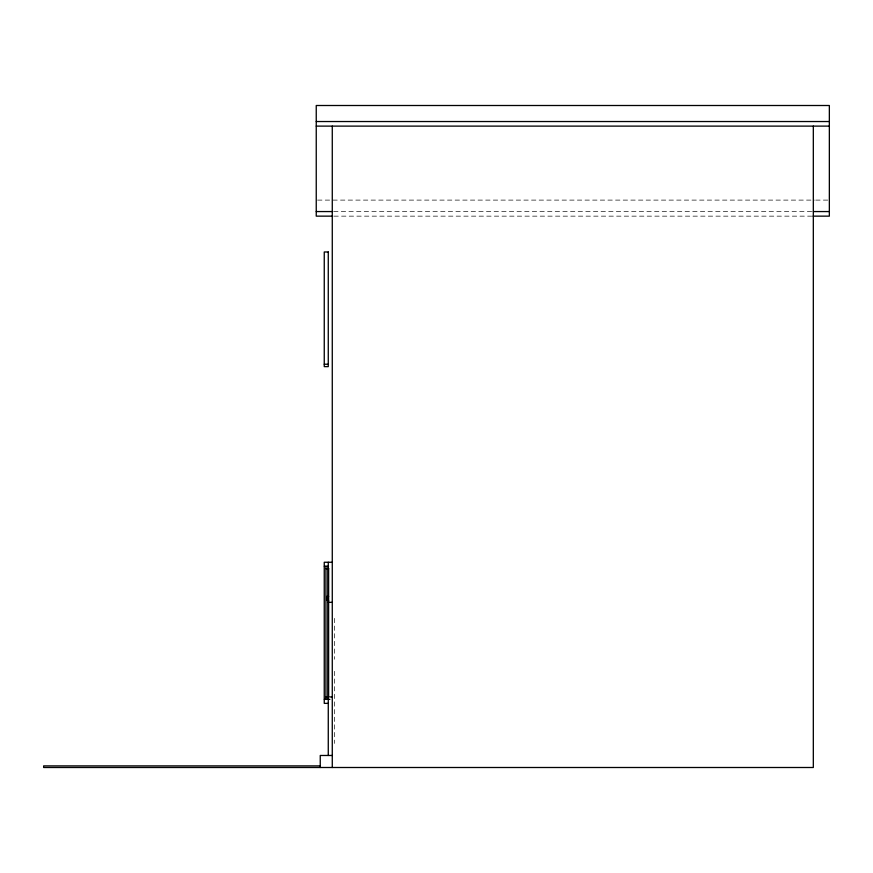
<?xml version="1.0" encoding="UTF-8"?>
<svg xmlns="http://www.w3.org/2000/svg" width="873" height="873" viewBox="0 0 873 873"><rect width="100%" height="100%" fill="white"/><g stroke="black" fill="none" stroke-linecap="round" stroke-linejoin="round"><path stroke-width="0.65" stroke-dasharray="4.37 3.27" d="M317.597 200.103L814.378 200.103M815.742 200.103L827.986 200.103M333.639 211.561L811.955 211.561M333.933 216.144L811.661 216.144M334.675 618.379L334.675 659.268M334.675 671.293L334.675 743.447"/><path stroke-width="1.31" d="M316.244 121.533L829.35 121.533M316.244 126.116L829.35 126.116M316.244 211.561L332.275 211.561M813.32 211.561L829.35 211.561M332.569 216.144L316.244 216.144L316.244 105.502L829.35 105.502L829.35 216.144L813.014 216.144M324.254 364.227L328.27 364.227M332.275 562.256L324.254 562.256L324.254 703.365L328.27 703.365M324.341 566.261L328.51 566.261M325.989 568.672L328.706 568.672M328.63 596.39L326.797 596.39L326.797 600.395L328.63 600.395M328.27 602.337L332.275 602.337M325.989 696.949L328.706 696.949M329.874 696.949L332.275 696.949M324.341 699.349L329.874 699.349M332.275 755.472L320.249 755.472L320.249 767.498M320.249 765.894L43.65 765.894L43.65 767.498L813.32 767.498L813.32 126.116M332.275 126.116L332.275 767.498M328.63 568.672L328.63 696.949M328.27 562.256L328.27 755.472M328.183 566.261L328.183 699.349M325.945 566.261L325.945 699.349M328.27 251.981L324.254 251.981L324.254 366.627L328.27 366.627L328.27 251.981"/></g></svg>
